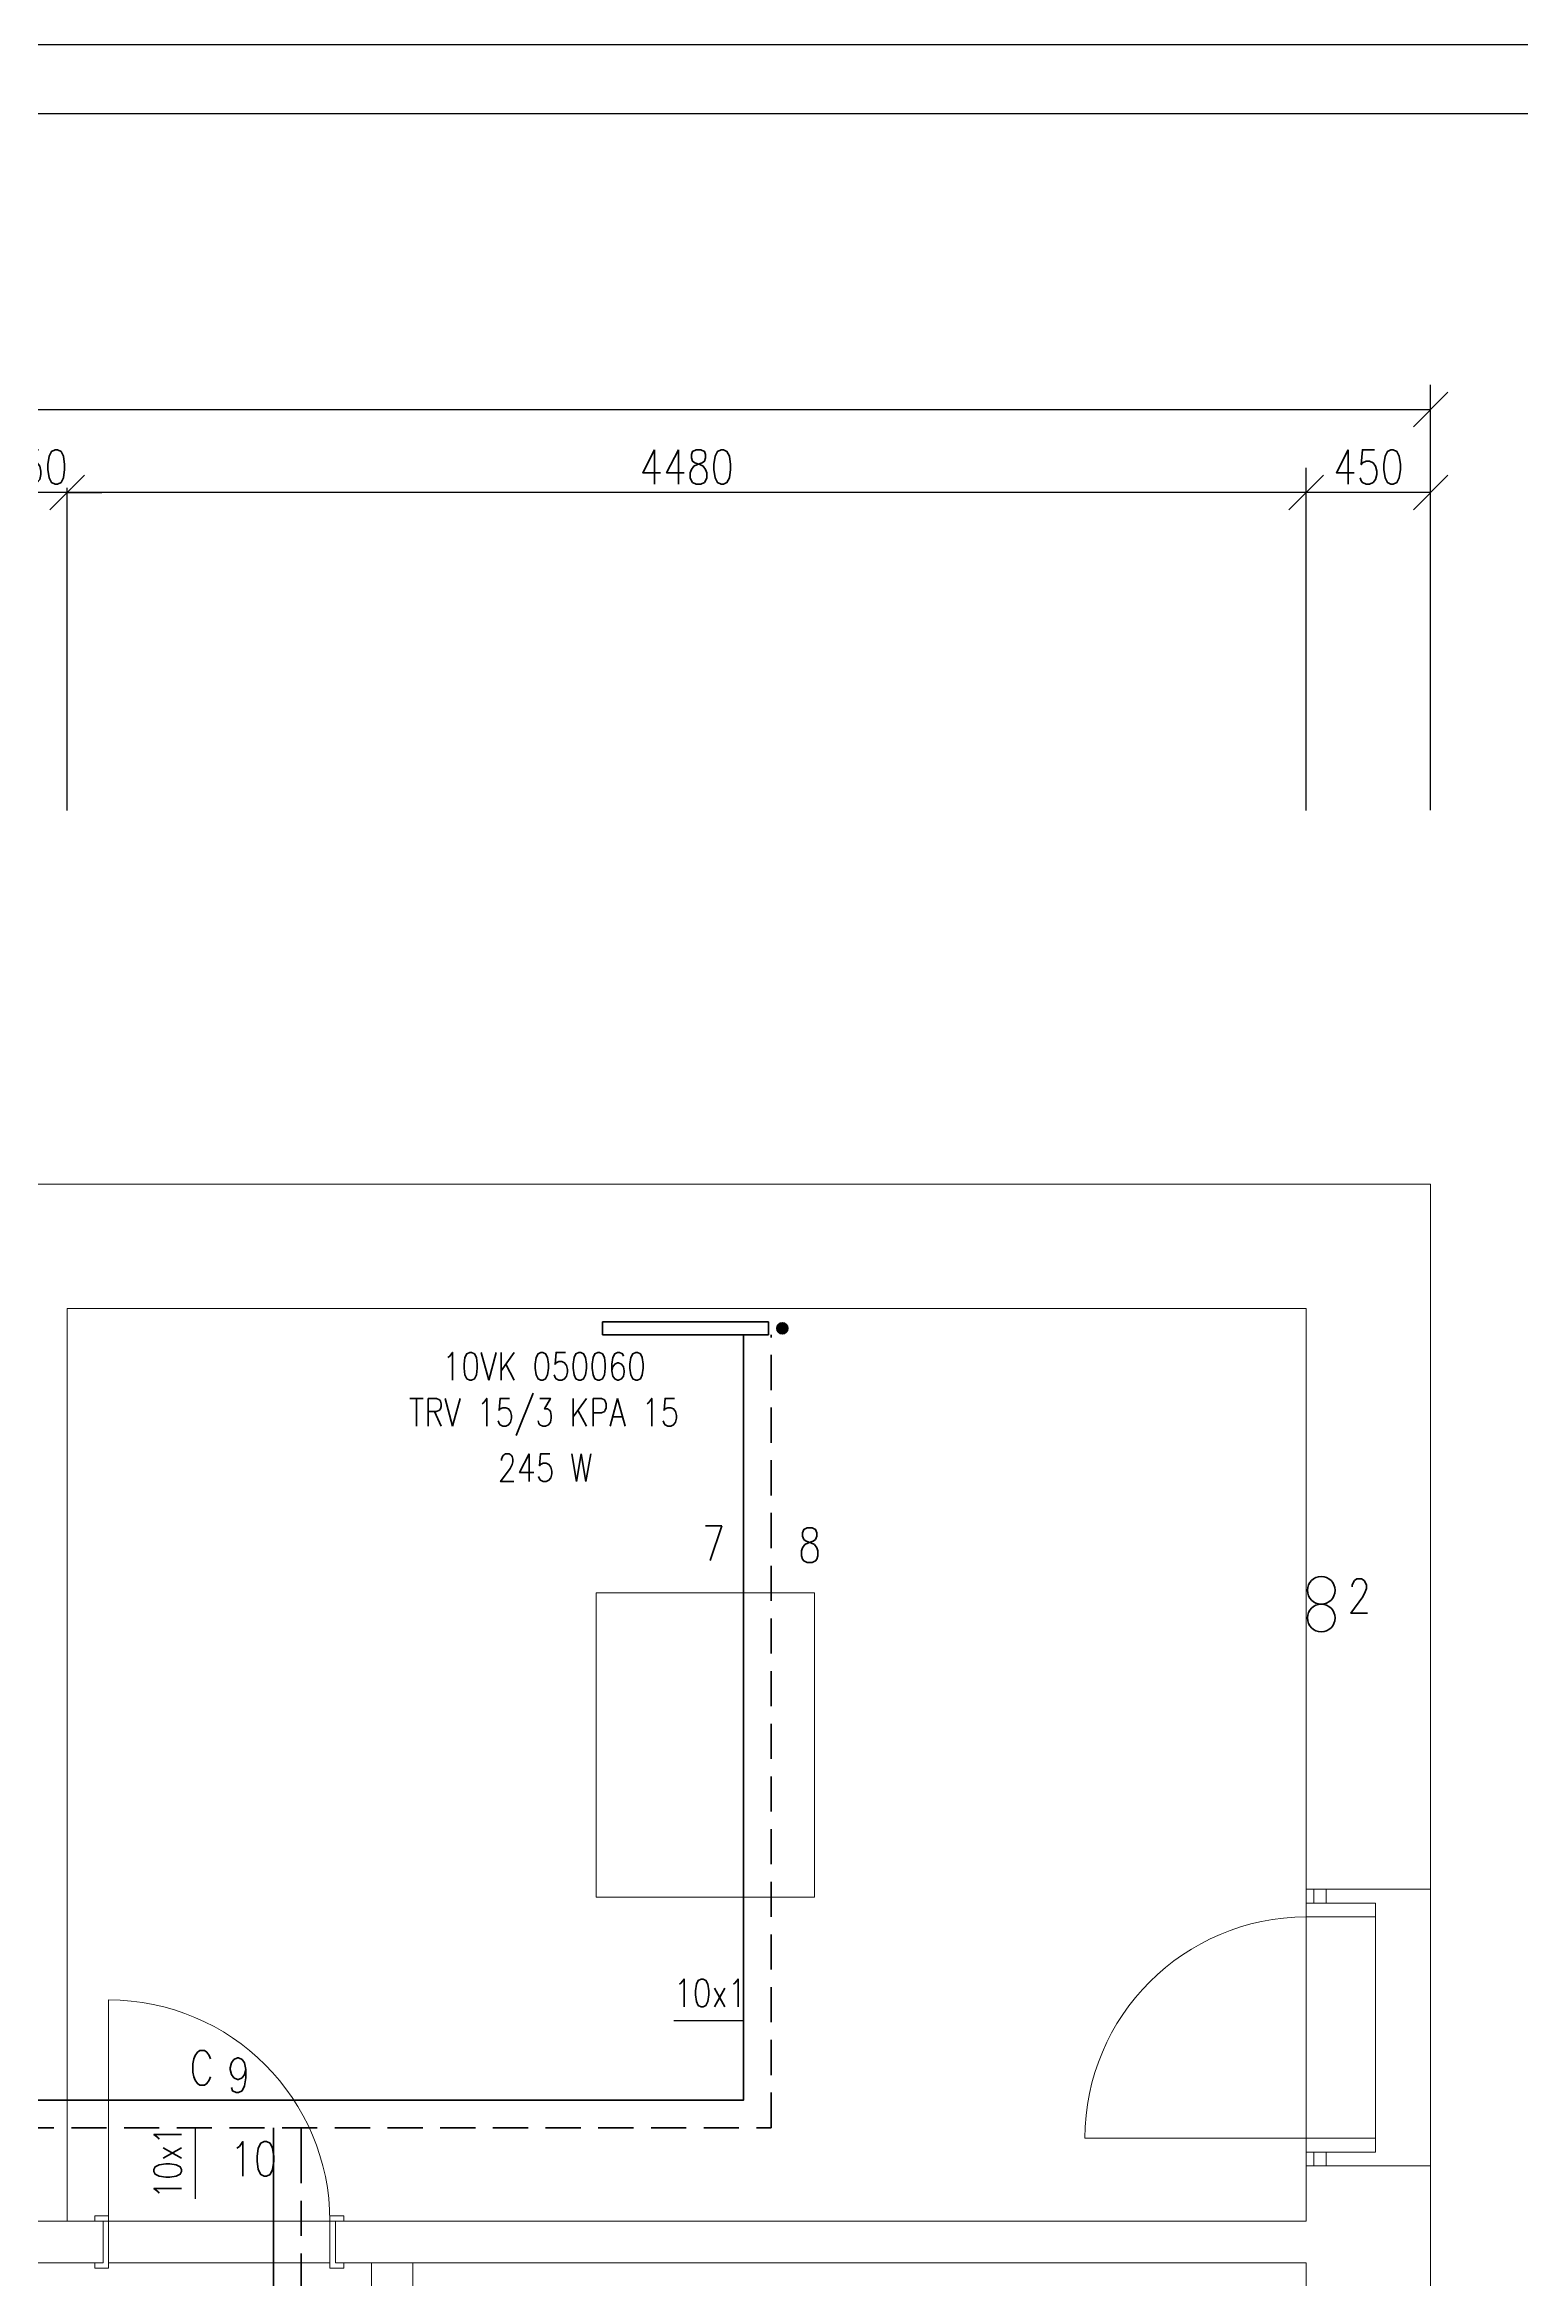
# Model space of a CAD drawing. Header units: millimetres. Extents: x 13441 to 178833, y -33721 to 19284.
# Drawn here: x 23479 to 28818, y 11205 to 19284 of the extents above; entities that cross this region are included whole.
import ezdxf

# ---------------------------------------------------------------- set-up
doc = ezdxf.new("R2010")
doc.units = ezdxf.units.MM
doc.header["$LTSCALE"] = 10
doc.linetypes.add('DASHED', pattern=[19.05, 12.7, -6.35])
for name, color, linetype, lineweight in [('CKFORMATY', 3, 'Continuous', 25), ('CKKOTY', 3, 'Continuous', 25), ('CKTEXTY_MALE', 3, 'Continuous', 18), ('slepá matrice', 7, 'Continuous', 20), ('T-otopna_telesa', 1, 'Continuous', 50), ('T-p_privodni', 1, 'Continuous', 50), ('T-p_zpetne', 5, 'DASHED', 50), ('T-stoupacky', 7, 'Continuous', 50)]:
    doc.layers.add(name, color=color, linetype=linetype, lineweight=lineweight)
doc.layers.add('CKPOPISM_PLOCHA', color=1, linetype='Continuous', lineweight=18, plot=False)
doc.layers.add('T-otopna_telesa-popis', color=7, linetype='Continuous')
doc.layers.add('T-p_privodni-popis', color=7, linetype='Continuous')
doc.styles.get("Standard").update_dxf_attribs({"font": 'simplex.shx', "width": 0.8})
doc.dimstyles.new('CADKON', dxfattribs={"dimscale": 50, "dimtxt": 2.5, "dimasz": 2.5, "dimexe": 1.8, "dimexo": 25, "dimgap": 0.6, "dimtad": 1, "dimrnd": 1, "dimtxsty": 'Standard', "dimblk1": 'OBLIQUE', "dimblk2": 'OBLIQUE', "dimsah": 1, "dimcen": 2.5, "dimadec": 1, "dimazin": 2, "dimtfac": 1, "dimtix": 1, "dimtmove": 2, "dimatfit": 3, "dimldrblk": 'OPEN30', "dimfxl": 25, "dimfxlon": 1, "dimtfill": 1, "dimtolj": 1, "dimarcsym": 0})

# ---------------------------------------------------------------- blocks, each defined once
blk = doc.blocks.new('_OBLIQUE')
at = {"color": 0, "linetype": 'ByBlock'}
blk.add_line((-0.5, -0.5), (0.5, 0.5), dxfattribs=at)
blk = doc.blocks.new('*D89')
at = {"layer": 'CKKOTY', "color": 0, "lineweight": -2, "transparency": 16777216}
for p, q in [((17510.4, 16714.7), (17510.4, 18054.7)), ((28490.4, 16714.7), (28490.4, 18054.7)), ((17510.4, 17964.7), (28490.4, 17964.7))]:
    blk.add_line(p, q, dxfattribs=at)
at = {"layer": 'DEFPOINTS', "color": 0, "transparency": 16777216}
for p in [(28490.4, 17964.7), (17510.4, 15164.7), (28490.4, 15164.7)]:
    blk.add_point(p, dxfattribs=at)
at = {"layer": 'CKKOTY', "color": 0, "lineweight": -2, "transparency": 16777216, "xscale": 125, "yscale": 125, "zscale": 125, "rotation": 180}
blk.add_blockref('_OBLIQUE', (17510.4, 17964.7), dxfattribs=at)
at = {"layer": 'CKKOTY', "color": 0, "lineweight": -2, "transparency": 16777216, "xscale": 125, "yscale": 125, "zscale": 125}
blk.add_blockref('_OBLIQUE', (28490.4, 17964.7), dxfattribs=at)
at = {"layer": 'CKKOTY', "color": 0, "transparency": 16777216, "insert": (23000.4, 18057.2), "char_height": 125, "attachment_point": 5, "bg_fill": 3, "box_fill_scale": 1.1, "bg_fill_color": 256, "bg_fill_true_color": 13158600, "bg_fill_transparency": 0}
blk.add_mtext('\\A1;10980', dxfattribs=at)
blk = doc.blocks.new('_Open30')
at = {"color": 0, "lineweight": -2}
for p, q in [((-1, 0.268), (0, 0)), ((0, 0), (-1, -0.268)), ((0, 0), (-1, 0))]:
    blk.add_line(p, q, dxfattribs=at)
blk = doc.blocks.new('*D90')
at = {"layer": 'CKKOTY', "color": 0, "lineweight": -2, "transparency": 16777216}
for p, q in [((28040.4, 16515.5), (28040.4, 17754.7)), ((28490.4, 16516.2), (28490.4, 17754.7)), ((28490.4, 17664.7), (28040.4, 17664.7))]:
    blk.add_line(p, q, dxfattribs=at)
at = {"layer": 'DEFPOINTS', "color": 0, "transparency": 16777216}
for p in [(28040.4, 17664.7), (28040.4, 15265.5), (28490.4, 15266.2)]:
    blk.add_point(p, dxfattribs=at)
at = {"layer": 'CKKOTY', "color": 0, "lineweight": -2, "transparency": 16777216, "xscale": 125, "yscale": 125, "zscale": 125, "rotation": 180}
blk.add_blockref('_OBLIQUE', (28040.4, 17664.7), dxfattribs=at)
at = {"layer": 'CKKOTY', "color": 0, "lineweight": -2, "transparency": 16777216, "xscale": 125, "yscale": 125, "zscale": 125}
blk.add_blockref('_OBLIQUE', (28490.4, 17664.7), dxfattribs=at)
at = {"layer": 'CKKOTY', "color": 0, "transparency": 16777216, "insert": (28265.4, 17757.2), "char_height": 125, "attachment_point": 5, "bg_fill": 3, "box_fill_scale": 1.1, "bg_fill_color": 256, "bg_fill_true_color": 13158600, "bg_fill_transparency": 0}
blk.add_mtext('\\A1;450', dxfattribs=at)
blk = doc.blocks.new('*D91')
at = {"layer": 'CKKOTY', "color": 0, "lineweight": -2, "transparency": 16777216}
for p, q in [((23560.4, 16515.5), (23560.4, 17754.7)), ((28040.4, 16515.5), (28040.4, 17754.7)), ((28040.4, 17664.7), (23560.4, 17664.7))]:
    blk.add_line(p, q, dxfattribs=at)
at = {"layer": 'DEFPOINTS', "color": 0, "transparency": 16777216}
for p in [(23560.4, 17664.7), (23560.4, 15265.5), (28040.4, 15265.5)]:
    blk.add_point(p, dxfattribs=at)
at = {"layer": 'CKKOTY', "color": 0, "lineweight": -2, "transparency": 16777216, "xscale": 125, "yscale": 125, "zscale": 125, "rotation": 180}
blk.add_blockref('_OBLIQUE', (23560.4, 17664.7), dxfattribs=at)
at = {"layer": 'CKKOTY', "color": 0, "lineweight": -2, "transparency": 16777216, "xscale": 125, "yscale": 125, "zscale": 125}
blk.add_blockref('_OBLIQUE', (28040.4, 17664.7), dxfattribs=at)
at = {"layer": 'CKKOTY', "color": 0, "transparency": 16777216, "insert": (25800.4, 17757.2), "char_height": 125, "attachment_point": 5, "bg_fill": 3, "box_fill_scale": 1.1, "bg_fill_color": 256, "bg_fill_true_color": 13158600, "bg_fill_transparency": 0}
blk.add_mtext('\\A1;4480', dxfattribs=at)
blk = doc.blocks.new('*D92')
at = {"layer": 'CKKOTY', "color": 0, "lineweight": -2, "transparency": 16777216}
for p, q in [((23310.4, 16515.5), (23310.4, 17754.7)), ((23560.4, 16515.5), (23560.4, 17754.7)), ((23310.4, 17664.7), (23185.4, 17664.7)), ((23560.4, 17664.7), (23310.4, 17664.7)), ((23560.4, 17664.7), (23685.4, 17664.7))]:
    blk.add_line(p, q, dxfattribs=at)
at = {"layer": 'DEFPOINTS', "color": 0, "transparency": 16777216}
for p in [(23310.4, 15265.5), (23560.4, 15265.5)]:
    blk.add_point(p, dxfattribs=at)
at = {"layer": 'CKKOTY', "color": 0, "lineweight": -2, "transparency": 16777216, "xscale": 125, "yscale": 125, "zscale": 125}
blk.add_blockref('_OBLIQUE', (23310.4, 17664.7), dxfattribs=at)
at = {"layer": 'CKKOTY', "color": 0, "lineweight": -2, "transparency": 16777216, "xscale": 125, "yscale": 125, "zscale": 125, "rotation": 180}
blk.add_blockref('_OBLIQUE', (23560.4, 17664.7), dxfattribs=at)
at = {"layer": 'CKKOTY', "color": 0, "transparency": 16777216, "insert": (23435.4, 17757.2), "char_height": 125, "attachment_point": 5, "bg_fill": 3, "box_fill_scale": 1.1, "bg_fill_color": 256, "bg_fill_true_color": 13158600, "bg_fill_transparency": 0}
blk.add_mtext('\\A1;250', dxfattribs=at)
at = {"layer": 'DEFPOINTS', "color": 0, "transparency": 16777216}
blk.add_point((23310.4, 17664.7), dxfattribs=at)
blk = doc.blocks.new('*U203', base_point=(26775, 0))
at = {"layer": 'CKFORMATY', "linetype": 'Continuous'}
for p, q in [((26775, 14850), (0, 14850)), ((26525, 14600), (250, 14600))]:
    blk.add_line(p, q, dxfattribs=at)
blk = doc.blocks.new('*U232', base_point=(100, 0))
at = {"color": 0, "linetype": 'ByBlock', "lineweight": -2}
for centre in [(50, 0), (150, 0)]:
    blk.add_circle(centre, 50, dxfattribs=at)
blk = doc.blocks.new('*U223', base_point=(300, 97))
blk.add_hatch(color=256).paths.add_polyline_path([(630, 23.5, 1), (670, 23.5, 1)])
at = {"color": 0, "linetype": 'ByBlock', "lineweight": -2}
for p, q in [((0, 47), (600, 47)), ((0, 0), (0, 47)), ((600, 0), (0, 0)), ((600, 47), (600, 0))]:
    blk.add_line(p, q, dxfattribs=at)
at = {"color": 0, "lineweight": -2}
for p, q in [((40, 0), (40, 0)), ((140, 0), (140, 0)), ((460, 0), (460, 0)), ((560, 0), (560, 0))]:
    blk.add_line(p, q, dxfattribs=at)
blk.add_circle((650, 23.5), 20)

msp = doc.modelspace()

# ---------------------------------------------------------------- linework, layer by layer
at = {"layer": 'CKPOPISM_PLOCHA'}
for p, q in [((25472.616, 12586.68), (25472.616, 13686.68)), ((25472.616, 13686.68), (26262.616, 13686.68)), ((26262.616, 13686.68), (26262.616, 12586.68)), ((26262.616, 12586.68), (25472.616, 12586.68))]:
    msp.add_line(p, q, dxfattribs=at)
at = {"layer": 'slepá matrice'}
for p, q in [((28490.45, 15164.686), (17510.45, 15164.686)), ((28490.45, 12614.686), (28490.45, 15164.686)), ((28040.45, 14714.686), (23560.45, 14714.686)), ((23560.45, 11414.686), (23560.45, 14714.686)), ((28040.45, 12614.686), (28040.45, 14714.686)), ((28040.45, 12614.686), (28490.45, 12614.686)), ((28040.45, 12614.686), (28040.45, 11614.686)), ((28067.95, 12614.686), (28067.95, 12564.686)), ((28112.95, 12614.686), (28112.95, 12564.686)), ((28490.45, 12614.686), (28490.45, 11614.686)), ((28040.45, 11664.686), (28040.45, 12564.686)), ((28040.45, 12564.686), (28040.45, 12514.686)), ((28290.45, 12564.686), (28040.45, 12564.686)), ((28290.45, 12514.686), (28290.45, 12564.686)), ((28040.45, 11714.686), (28040.45, 12514.686)), ((28040.45, 12514.686), (28290.45, 12514.686)), ((28290.45, 11714.686), (28290.45, 12514.686)), ((23710.45, 11414.686), (23710.45, 12214.686)), ((28040.45, 11714.686), (27240.45, 11714.686)), ((28040.45, 11664.686), (28040.45, 11714.686)), ((28040.45, 11714.686), (28290.45, 11714.686)), ((28290.45, 11664.686), (28040.45, 11664.686)), ((28067.95, 11664.686), (28067.95, 11614.686)), ((28112.95, 11664.686), (28112.95, 11614.686)), ((28290.45, 11714.686), (28290.45, 11664.686)), ((28040.45, 11614.686), (28490.45, 11614.686)), ((28040.45, 11614.686), (28040.45, 11414.686)), ((28490.45, 11614.686), (28490.45, 10614.686)), ((23660.45, 11414.686), (23160.45, 11414.686)), ((23660.45, 11414.686), (23660.45, 11434.686)), ((23710.45, 11434.686), (23660.45, 11434.686)), ((23690.45, 11414.686), (23660.45, 11414.686)), ((23690.45, 11264.686), (23690.45, 11414.686)), ((23690.45, 11414.686), (24530.45, 11414.686)), ((23710.45, 11434.686), (23710.45, 11244.686)), ((23710.45, 11414.686), (24510.45, 11414.686)), ((23710.45, 11414.686), (24510.45, 11414.686)), ((24510.45, 11434.686), (24560.45, 11434.686)), ((24510.45, 11434.686), (24510.45, 11244.686)), ((24530.45, 11414.686), (24560.45, 11414.686)), ((24530.45, 11264.686), (24530.45, 11414.686)), ((24560.45, 11414.686), (24560.45, 11434.686)), ((24560.45, 11414.686), (28040.45, 11414.686)), ((23160.45, 11264.686), (23660.45, 11264.686)), ((23690.45, 11264.686), (23660.45, 11264.686)), ((23660.45, 11244.686), (23660.45, 11264.686)), ((23660.45, 11244.686), (23710.45, 11244.686)), ((23710.45, 11264.686), (24510.45, 11264.686)), ((23710.45, 11264.686), (24510.45, 11264.686)), ((24560.45, 11244.686), (24510.45, 11244.686)), ((24530.45, 11264.686), (24560.45, 11264.686)), ((24560.45, 11244.686), (24560.45, 11264.686)), ((24560.45, 11264.686), (28040.45, 11264.686)), ((24660.45, 11044.686), (24660.45, 11264.686)), ((24810.45, 11044.686), (24810.45, 11264.686)), ((28040.45, 11264.686), (28040.45, 10614.686))]:
    msp.add_line(p, q, dxfattribs=at)
for centre, start, end in [((28040.45, 11714.686), 90, 180), ((23710.45, 11414.686), 0, 90)]:
    msp.add_arc(centre, 800, start, end, dxfattribs=at)
at = {"layer": 'T-p_privodni'}
for points in [[(23385.45, 11852.821), (26006.215, 11852.821), (26006.215, 14619.402)], [(25954.84, 7731.686), (25954.84, 10318.504), (24305.975, 10318.504), (24305.975, 11752.821), (24305.975, 11752.821)]]:
    msp.add_lwpolyline(points, dxfattribs=at)
at = {"layer": 'T-p_privodni-popis', "color": 7}
for p, q in [((25753.388, 12140.366), (26007.912, 12140.366)), ((24023.959, 11495.106), (24023.959, 11749.63))]:
    msp.add_line(p, q, dxfattribs=at)
at = {"layer": 'T-p_zpetne'}
for points in [[(23385.45, 11752.821), (26106.215, 11752.821), (26106.215, 14619.402)], [(26054.84, 7731.686), (26054.84, 10218.504), (24405.975, 10218.504), (24405.975, 11652.821), (24405.975, 11752.821)]]:
    msp.add_lwpolyline(points, dxfattribs=at)

# ---------------------------------------------------------------- block references
at = {"layer": 'T-otopna_telesa'}
msp.add_blockref('*U223', (25796.215, 14716.402), dxfattribs=at)
at = {"layer": 'T-stoupacky', "rotation": 270}
msp.add_blockref('*U232', (28094.747, 13645.762), dxfattribs=at)

# ---------------------------------------------------------------- texts
at = {"layer": 'CKTEXTY_MALE', "linetype": 'ByBlock', "char_height": 125, "attachment_point": 1}
for s, width, heights, insert in [('7', 290.48171, [0], (25855.114, 13928.877)), ('8', 290.48171, [0], (26202.142, 13921.338)), ('{\\T1.1;2}', 138.32522, [200.434], (28189.498, 13737.651)), ('9', 290.48171, [0], (24137.414, 12004.904)), ('10', 290.48171, [0], (24148.684, 11702.703))]:
    msp.add_mtext_dynamic_manual_height_columns(s, width=width, gutter_width=625, heights=heights, dxfattribs=dict(at, insert=insert))
at = {"layer": 'CKTEXTY_MALE', "insert": (24001.46, 12031.435), "char_height": 125, "attachment_point": 1}
msp.add_mtext_dynamic_manual_height_columns('C', width=251.93437, gutter_width=625, heights=[0], dxfattribs=at)
at = {"layer": 'T-otopna_telesa-popis', "color": 102, "insert": (25285.165, 14406.135), "char_height": 100, "attachment_point": 5}
msp.add_mtext('10VK 050060^JTRV 15/3 KPA 15', dxfattribs=at)
at = {"layer": 'T-otopna_telesa-popis', "color": 102, "insert": (25288.864, 14138.741), "char_height": 100, "attachment_point": 5}
msp.add_mtext_dynamic_manual_height_columns('245 W', width=915.12486, gutter_width=625, heights=[0], dxfattribs=at)
at = {"layer": 'T-p_privodni-popis', "color": 102, "width": 0.8}
msp.add_text('10x1', height=100, dxfattribs=at).set_placement((25753.388, 12190.366))
msp.add_text('10x1', height=100, rotation=90, dxfattribs=at).set_placement((23973.959, 11495.106))

# ---------------------------------------------------------------- next in the draw order: dimensions: what is measured, and where the dimension line sits
at = {"layer": 'CKKOTY'}
dim = msp.add_linear_dim(base=(28490.45, 17964.686), p1=(17510.45, 15164.686), p2=(28490.45, 15164.686), dimstyle='CADKON', dxfattribs=at)
dim.commit()
dim.dimension.update_dxf_attribs({"geometry": '*D89', "text_midpoint": (23000.45, 18057.186)})

# ---------------------------------------------------------------- next in the draw order: dimensions: what is measured, and where the dimension line sits
dim = msp.add_linear_dim(base=(28040.45, 17664.686), p1=(28490.45, 15266.152), p2=(28040.45, 15265.545), dimstyle='CADKON', dxfattribs=at)
dim.commit()
dim.dimension.update_dxf_attribs({"geometry": '*D90', "text_midpoint": (28265.45, 17757.186)})

# ---------------------------------------------------------------- next in the draw order: dimensions: what is measured, and where the dimension line sits
dim = msp.add_linear_dim(base=(23560.45, 17664.686), p1=(28040.45, 15265.545), p2=(23560.45, 15265.545), dimstyle='CADKON', dxfattribs=at)
dim.commit()
dim.dimension.update_dxf_attribs({"geometry": '*D91', "text_midpoint": (25800.45, 17757.186)})

# ---------------------------------------------------------------- next in the draw order: dimensions: what is measured, and where the dimension line sits
dim = msp.add_linear_dim(base=(23310.45, 17664.686), p1=(23560.45, 15265.545), p2=(23310.45, 15265.545), dimstyle='CADKON', dxfattribs=at)
dim.commit()
dim.dimension.update_dxf_attribs({"geometry": '*D92', "text_midpoint": (23435.45, 17757.186)})

# ---------------------------------------------------------------- next in the draw order: block references
at = {"layer": 'CKFORMATY'}
msp.add_blockref('*U203', (40216.167, 4434.08), dxfattribs=at)

doc.saveas('drawing.dxf')
